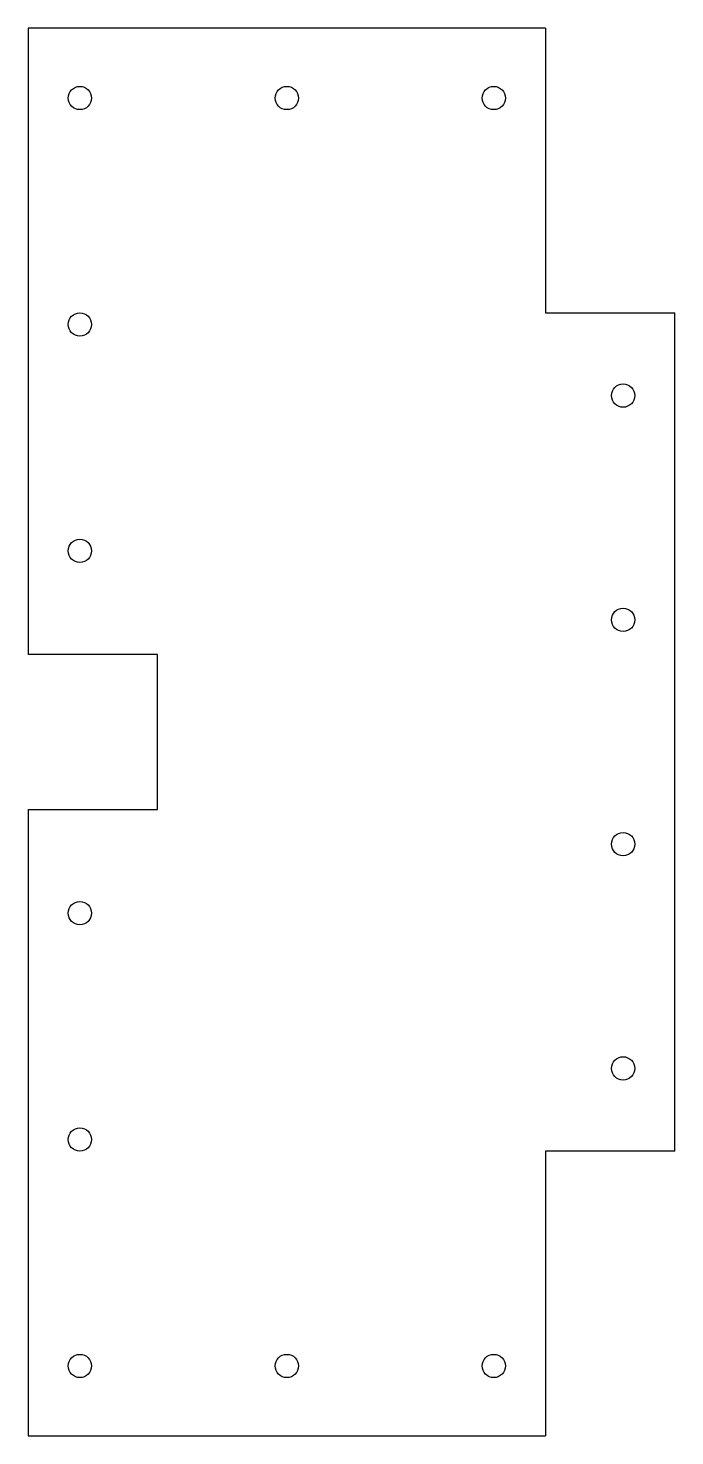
# Model space of a CAD drawing. Header units: millimetres. Extents: x -63 to 63, y -136 to 136.
import ezdxf

# ---------------------------------------------------------------- set-up
doc = ezdxf.new("R2010")
doc.units = ezdxf.units.MM

msp = doc.modelspace()

# ---------------------------------------------------------------- linework, layer by layer
at = {"color": 7, "linetype": 'Continuous', "lineweight": 25}
for p, q in [((-62.5, 136), (-62.5, 15)), ((37.5, 136), (-62.5, 136)), ((37.5, 136), (37.5, 81)), ((37.5, 81), (62.5, 81)), ((62.5, -81), (62.5, 81)), ((-37.5, 15), (-62.5, 15)), ((-37.5, -15), (-37.5, 15)), ((-62.5, -15), (-62.5, -136)), ((-62.5, -15), (-37.5, -15)), ((62.5, -81), (37.5, -81)), ((37.5, -81), (37.5, -136)), ((-62.5, -136), (37.5, -136))]:
    msp.add_line(p, q, dxfattribs=at)
for centre in [(-52.5, 122.5), (-12.5, 122.5), (27.5, 122.5), (-52.5, 78.75), (52.5, 65), (-52.5, 35), (52.5, 21.67), (52.5, -21.67), (-52.5, -35), (52.5, -65), (-52.5, -78.75), (-52.5, -122.5), (-12.5, -122.5), (27.5, -122.5)]:
    msp.add_circle(centre, 2.25, dxfattribs=at)

doc.saveas('drawing.dxf')
